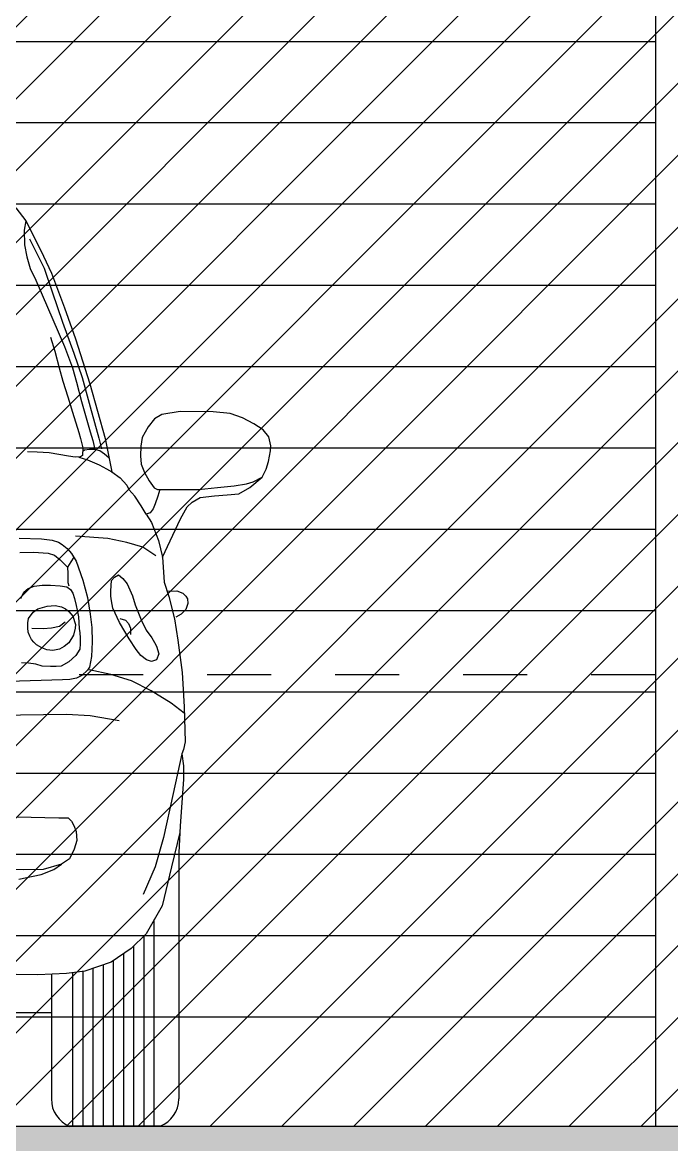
# Model space of a CAD drawing. Header units: metres. Extents: x -442 to 316, y -503 to 125.
# Drawn here: x 94.671 to 95.686, y -298.825 to -297.073 of the extents above; entities that cross this region are included whole.
import ezdxf

# ---------------------------------------------------------------- set-up
doc = ezdxf.new("R2010")
doc.units = ezdxf.units.M
doc.linetypes.add('ČÁRKOVANÁ', pattern=[19.05, 12.7, -6.35])
for name, color, linetype in [('FIGURE_SAGOME', 252, 'Continuous'), ('SRAFA', 251, 'Continuous'), ('SRAFY', 3, 'Continuous'), ('ZDIVO', 1, 'Continuous')]:
    doc.layers.add(name, color=color, linetype=linetype)

msp = doc.modelspace()

# ---------------------------------------------------------------- hatches: boundary and pattern name
at = {"layer": 'SRAFA', "linetype": 'Continuous'}
h = msp.add_hatch(dxfattribs=at)
h.set_pattern_fill('LINE,_O', color=256, scale=0.04)
h.set_pattern_definition([(0, (238.49442, -77.26518), (0, 0.127), [])])
h.paths.add_polyline_path([(90.060766, -296.296843), (90.060766, -298.691328), (95.660766, -298.691328), (95.660766, -296.296843)])
msp.add_hatch(color=256, dxfattribs=at).paths.add_polyline_path([(108.638606, -298.296843), (100.070766, -298.296843), (100.070766, -298.796843), (89.620766, -298.796843), (89.620766, -298.296843), (87.115319, -298.296843), (87.115319, -299.296898), (108.638606, -299.296898)])
at = {"layer": 'ZDIVO', "linetype": 'Continuous', "lineweight": 0}
h = msp.add_hatch(dxfattribs=at)
h.set_pattern_fill('ANSI31', color=256, scale=0.025, style=0)
h.set_pattern_definition([(45, (208.50877, -77.26518), (-0.0561266, 0.0561266), [])])
h.paths.add_polyline_path([(95.860766, -296.246843), (90.010766, -296.246843), (90.010766, -298.796843), (95.860766, -298.796843)])

# ---------------------------------------------------------------- linework, layer by layer
at = {"layer": 'FIGURE_SAGOME', "linetype": 'Continuous'}
for p, q in [((94.660919, -297.362215), (94.676791, -297.382516)), ((94.676791, -297.382516), (94.674203, -297.397003)), ((94.674203, -297.397003), (94.674475, -297.420083)), ((94.676791, -297.382516), (94.700369, -297.428704)), ((94.68264, -297.410754), (94.705439, -297.456368)), ((94.674475, -297.420083), (94.678275, -297.438548)), ((94.700369, -297.428704), (94.716845, -297.464431)), ((94.678275, -297.438548), (94.683433, -297.457012)), ((94.683433, -297.457012), (94.692391, -297.474935)), ((94.705439, -297.456368), (94.718135, -297.493336)), ((94.716845, -297.464431), (94.73736, -297.518521)), ((94.692391, -297.474935), (94.736961, -297.578791)), ((94.718135, -297.493336), (94.734146, -297.540967)), ((94.73736, -297.518521), (94.754237, -297.567036)), ((94.734146, -297.540967), (94.75163, -297.588982)), ((94.715246, -297.564184), (94.721899, -297.585964)), ((94.754237, -297.567036), (94.776567, -297.636995)), ((94.721899, -297.585964), (94.728929, -297.612011)), ((94.736961, -297.578791), (94.749646, -297.61198)), ((94.75163, -297.588982), (94.76473, -297.627461)), ((94.728929, -297.612011), (94.7346, -297.632852)), ((94.749646, -297.61198), (94.755902, -297.634713)), ((94.76473, -297.627461), (94.777206, -297.673011)), ((94.7346, -297.632852), (94.742392, -297.657525)), ((94.755902, -297.634713), (94.763796, -297.66469)), ((94.776567, -297.636995), (94.800711, -297.722278)), ((94.742392, -297.657525), (94.749856, -297.681354)), ((94.763796, -297.66469), (94.777258, -297.711973)), ((94.777206, -297.673011), (94.790693, -297.722253)), ((94.917694, -297.680134), (94.88949, -297.684951)), ((94.969379, -297.680687), (94.917694, -297.680134)), ((94.749856, -297.681354), (94.759399, -297.713016)), ((94.877724, -297.691702), (94.868097, -297.704397)), ((94.88949, -297.684951), (94.877724, -297.691702)), ((94.995922, -297.683622), (94.969379, -297.680687)), ((95.015489, -297.690042), (94.995922, -297.683622)), ((95.033064, -297.699387), (95.015489, -297.690042)), ((94.759399, -297.713016), (94.76212, -297.722393)), ((94.777258, -297.711973), (94.781589, -297.725451)), ((94.868097, -297.704397), (94.858737, -297.720875)), ((95.047534, -297.709028), (95.033064, -297.699387)), ((95.056626, -297.719836), (95.047534, -297.709028)), ((94.76212, -297.722393), (94.765749, -297.736913)), ((94.781589, -297.725451), (94.784717, -297.739892)), ((94.790693, -297.722253), (94.794913, -297.738892)), ((94.800711, -297.722278), (94.811026, -297.774687)), ((94.858737, -297.720875), (94.85633, -297.734382)), ((95.059481, -297.734074), (95.056626, -297.719836)), ((94.694651, -297.743641), (94.679372, -297.74337)), ((94.713146, -297.744717), (94.694651, -297.743641)), ((94.7435, -297.750017), (94.713146, -297.744717)), ((94.753973, -297.7518), (94.7435, -297.750017)), ((94.765447, -297.749013), (94.762142, -297.751382)), ((94.765749, -297.736913), (94.765447, -297.749013)), ((94.768499, -297.740938), (94.765598, -297.742963)), ((94.776087, -297.739504), (94.768499, -297.740938)), ((94.784717, -297.739892), (94.776087, -297.739504)), ((94.792493, -297.741969), (94.784717, -297.739892)), ((94.799773, -297.746893), (94.792493, -297.741969)), ((94.806697, -297.75269), (94.799773, -297.746893)), ((94.85633, -297.734382), (94.855795, -297.749781)), ((94.855795, -297.749781), (94.857132, -297.762478)), ((95.056091, -297.758688), (95.059269, -297.741994)), ((95.059269, -297.741994), (95.059481, -297.734074)), ((94.762142, -297.751382), (94.753973, -297.7518)), ((94.759443, -297.75152), (94.772947, -297.755735)), ((94.772947, -297.755735), (94.791583, -297.763895)), ((94.791583, -297.763895), (94.802584, -297.770111)), ((94.857132, -297.762478), (94.861946, -297.775447)), ((95.052066, -297.770673), (95.056091, -297.758688)), ((94.802584, -297.770111), (94.811026, -297.774687)), ((94.811026, -297.774687), (94.824395, -297.783735)), ((94.824395, -297.783735), (94.834373, -297.795452)), ((94.861946, -297.775447), (94.869701, -297.788686)), ((95.026763, -297.799253), (95.045921, -297.782872)), ((95.032126, -297.790062), (95.045921, -297.782872)), ((95.045921, -297.782872), (95.052066, -297.770673)), ((94.834373, -297.795452), (94.837879, -297.801991)), ((94.847023, -297.812437), (94.837879, -297.801991)), ((94.869701, -297.788686), (94.877198, -297.799705)), ((94.877198, -297.799705), (94.882456, -297.802362)), ((94.882456, -297.802362), (94.946681, -297.802186)), ((94.886034, -297.802352), (94.882957, -297.812461)), ((94.946681, -297.802186), (94.976164, -297.799157)), ((94.976164, -297.799157), (95.002079, -297.796316)), ((95.002079, -297.796316), (95.021797, -297.793475)), ((95.009457, -297.809149), (95.026763, -297.799253)), ((95.021797, -297.793475), (95.032126, -297.790062)), ((94.857041, -297.827776), (94.847023, -297.812437)), ((94.882957, -297.812461), (94.878629, -297.824399)), ((94.936854, -297.821788), (94.948922, -297.814781)), ((94.948922, -297.814781), (94.97155, -297.812042)), ((94.97155, -297.812042), (94.991463, -297.810522)), ((94.991463, -297.810522), (95.009457, -297.809149)), ((94.864648, -297.840707), (94.857041, -297.827776)), ((94.8758, -297.83247), (94.870973, -297.838522)), ((94.878629, -297.824399), (94.8758, -297.83247)), ((94.91845, -297.847997), (94.92901, -297.829407)), ((94.92901, -297.829407), (94.936854, -297.821788)), ((94.870973, -297.838522), (94.864648, -297.840707)), ((94.864648, -297.840707), (94.873157, -297.853789)), ((94.873157, -297.853789), (94.884229, -297.881708)), ((94.890214, -297.908024), (94.91845, -297.847997)), ((94.666243, -297.878446), (94.70146, -297.879263)), ((94.70146, -297.879263), (94.718075, -297.881441)), ((94.718075, -297.881441), (94.727547, -297.884549)), ((94.727547, -297.884549), (94.733603, -297.887968)), ((94.733603, -297.887968), (94.741211, -297.894493)), ((94.804866, -297.878653), (94.754198, -297.875206)), ((94.83435, -297.884958), (94.804866, -297.878653)), ((94.859827, -297.892408), (94.83435, -297.884958)), ((94.884229, -297.881708), (94.890214, -297.908024)), ((94.667417, -297.900361), (94.688581, -297.900109)), ((94.688581, -297.900109), (94.71141, -297.901419)), ((94.71141, -297.901419), (94.721628, -297.9049)), ((94.721628, -297.9049), (94.730325, -297.912296)), ((94.741211, -297.894493), (94.748044, -297.902104)), ((94.751693, -297.908007), (94.747065, -297.915086)), ((94.748044, -297.902104), (94.755342, -297.91391)), ((94.879865, -297.905869), (94.859827, -297.892408)), ((94.890214, -297.908024), (94.892669, -297.946745)), ((94.730325, -297.912296), (94.741848, -297.923389)), ((94.747065, -297.915086), (94.741848, -297.923389)), ((94.741848, -297.923389), (94.742179, -297.933563)), ((94.755342, -297.91391), (94.765877, -297.94407)), ((94.742179, -297.933563), (94.742637, -297.94746)), ((94.810782, -297.94441), (94.815109, -297.939294)), ((94.815109, -297.939294), (94.821796, -297.935752)), ((94.821796, -297.935752), (94.82809, -297.941259)), ((94.82809, -297.941259), (94.83517, -297.94952)), ((94.673411, -297.962432), (94.680156, -297.957036)), ((94.680156, -297.957036), (94.689791, -297.953183)), ((94.689791, -297.953183), (94.702124, -297.951643)), ((94.702124, -297.951643), (94.715228, -297.951646)), ((94.715228, -297.951646), (94.73026, -297.952613)), ((94.73026, -297.952613), (94.741051, -297.95435)), ((94.741051, -297.95435), (94.74664, -297.958399)), ((94.742637, -297.94746), (94.743859, -297.9525)), ((94.74664, -297.958399), (94.750108, -297.96399)), ((94.765877, -297.94407), (94.773364, -297.971161)), ((94.809602, -297.960542), (94.810782, -297.94441)), ((94.809602, -297.968804), (94.809602, -297.960542)), ((94.83517, -297.94952), (94.843431, -297.968404)), ((94.892669, -297.946745), (94.900063, -297.96953)), ((94.897321, -297.961082), (94.912953, -297.960395)), ((94.912953, -297.960395), (94.922236, -297.964004)), ((94.669119, -297.972242), (94.673411, -297.962432)), ((94.750108, -297.96399), (94.752806, -297.972664)), ((94.752806, -297.972664), (94.755312, -297.983459)), ((94.773364, -297.971161), (94.777107, -297.99715)), ((94.810592, -297.975966), (94.809602, -297.968804)), ((94.812749, -297.987689), (94.810592, -297.975966)), ((94.843431, -297.968404), (94.847758, -297.982174)), ((94.900063, -297.96953), (94.909306, -298.004267)), ((94.922236, -297.964004), (94.926698, -297.968874)), ((94.926698, -297.968874), (94.929197, -297.972842)), ((94.929197, -297.972842), (94.929911, -297.980236)), ((94.681135, -298.003766), (94.687973, -297.993797)), ((94.687973, -297.993797), (94.695281, -297.98879)), ((94.695281, -297.98879), (94.709896, -297.984326)), ((94.709896, -297.984326), (94.722346, -297.983246)), ((94.722346, -297.983246), (94.732631, -297.985279)), ((94.732631, -297.985279), (94.738586, -297.988529)), ((94.738586, -297.988529), (94.744134, -297.992861)), ((94.744134, -297.992861), (94.750088, -298.000172)), ((94.755312, -297.983459), (94.757046, -297.990783)), ((94.757046, -297.990783), (94.759166, -298.001192)), ((94.82337, -298.010114), (94.812749, -297.987689)), ((94.847758, -297.982174), (94.856805, -298.005779)), ((94.926877, -297.989432), (94.919558, -297.997005)), ((94.929911, -297.980236), (94.926877, -297.989432)), ((94.680124, -298.01058), (94.681135, -298.003766)), ((94.680124, -298.018431), (94.680124, -298.01058)), ((94.729248, -298.015598), (94.738044, -298.008832)), ((94.750088, -298.000172), (94.754148, -298.013032)), ((94.754148, -298.013032), (94.753607, -298.018716)), ((94.759166, -298.001192), (94.760338, -298.019395)), ((94.777107, -297.99715), (94.780047, -298.017559)), ((94.838317, -298.035292), (94.82337, -298.010114)), ((94.823613, -298.003876), (94.832725, -298.00611)), ((94.832725, -298.00611), (94.837196, -298.011268)), ((94.837196, -298.011268), (94.840291, -298.019006)), ((94.856805, -298.005779), (94.864673, -298.021909)), ((94.909306, -298.004267), (94.914482, -298.037509)), ((94.919558, -297.997005), (94.910989, -298.001872)), ((94.680666, -298.025199), (94.680124, -298.018431)), ((94.682966, -298.031155), (94.680666, -298.025199)), ((94.685943, -298.018838), (94.703942, -298.019383)), ((94.703942, -298.019383), (94.717069, -298.018303)), ((94.717069, -298.018303), (94.729248, -298.015598)), ((94.751036, -298.02968), (94.743728, -298.041725)), ((94.753607, -298.018716), (94.751036, -298.02968)), ((94.760338, -298.019395), (94.761301, -298.026334)), ((94.761301, -298.026334), (94.761687, -298.033852)), ((94.780047, -298.017559), (94.78041, -298.040318)), ((94.840291, -298.019006), (94.840291, -298.028637)), ((94.864673, -298.021909), (94.87372, -298.034104)), ((94.685808, -298.036434), (94.682966, -298.031155)), ((94.689056, -298.040902), (94.685808, -298.036434)), ((94.693251, -298.044963), (94.689056, -298.040902)), ((94.701777, -298.049297), (94.693251, -298.044963)), ((94.736826, -298.04768), (94.729519, -298.051739)), ((94.743728, -298.041725), (94.736826, -298.04768)), ((94.761687, -298.043297), (94.761301, -298.051778)), ((94.761687, -298.033852), (94.761687, -298.043297)), ((94.78041, -298.040318), (94.779309, -298.063223)), ((94.849332, -298.052208), (94.838317, -298.035292)), ((94.87372, -298.034104), (94.878047, -298.041185)), ((94.878047, -298.041185), (94.880801, -298.047087)), ((94.880801, -298.047087), (94.884734, -298.058889)), ((94.914482, -298.037509), (94.921174, -298.088029)), ((94.70949, -298.052411), (94.701777, -298.049297)), ((94.718693, -298.053902), (94.70949, -298.052411)), ((94.729519, -298.051739), (94.718693, -298.053902)), ((94.755135, -298.061414), (94.743958, -298.071628)), ((94.761301, -298.051778), (94.755135, -298.061414)), ((94.779309, -298.063223), (94.776309, -298.079583)), ((94.856412, -298.061649), (94.849332, -298.052208)), ((94.865066, -298.068336), (94.856412, -298.061649)), ((94.884734, -298.058889), (94.881194, -298.068333)), ((94.680916, -298.073431), (94.670207, -298.073071)), ((94.692505, -298.074894), (94.680916, -298.073431)), ((94.702526, -298.07798), (94.692505, -298.074894)), ((94.715244, -298.078946), (94.702526, -298.07798)), ((94.724109, -298.078948), (94.715244, -298.078946)), ((94.731817, -298.077986), (94.724109, -298.078948)), ((94.743958, -298.071628), (94.731817, -298.077986)), ((94.776309, -298.079583), (94.77316, -298.084579)), ((94.872933, -298.071089), (94.865066, -298.068336)), ((94.881194, -298.068333), (94.872933, -298.071089)), ((94.73428, -298.099733), (94.649983, -298.10207)), ((94.745682, -298.099084), (94.73428, -298.099733)), ((94.75578, -298.097022), (94.745682, -298.099084)), ((94.764358, -298.093006), (94.75578, -298.097022)), ((94.77316, -298.084579), (94.764358, -298.093006)), ((94.809773, -298.091043), (94.775938, -298.083762)), ((94.841711, -298.100855), (94.809773, -298.091043)), ((94.872699, -298.116676), (94.841711, -298.100855)), ((94.921174, -298.088029), (94.92403, -298.141535)), ((94.904005, -298.135976), (94.872699, -298.116676)), ((94.924316, -298.151448), (94.904005, -298.135976)), ((94.92403, -298.141535), (94.925608, -298.196255)), ((94.740096, -298.153732), (94.56643, -298.155968)), ((94.7774, -298.155979), (94.740096, -298.153732)), ((94.822798, -298.163632), (94.7774, -298.155979)), ((94.925608, -298.196255), (94.923272, -298.208582)), ((94.920416, -298.215138), (94.906947, -298.276914)), ((94.923272, -298.208582), (94.920416, -298.215138)), ((94.920416, -298.215138), (94.923272, -298.234023)), ((94.923272, -298.234023), (94.923272, -298.254482)), ((94.923272, -298.254482), (94.918073, -298.328324)), ((94.906947, -298.276914), (94.89209, -298.345863)), ((94.663316, -298.313631), (94.728392, -298.314872)), ((94.728392, -298.314872), (94.742779, -298.315146)), ((94.742779, -298.315146), (94.747918, -298.320196)), ((94.747918, -298.320196), (94.751621, -298.32696)), ((94.751621, -298.32696), (94.755646, -298.336462)), ((94.918073, -298.328324), (94.915736, -298.369502)), ((94.755646, -298.336462), (94.756612, -298.350311)), ((94.89209, -298.345863), (94.879016, -298.39163)), ((94.917524, -298.338007), (94.904524, -298.391898)), ((94.756612, -298.350311), (94.752426, -298.363999)), ((94.74502, -298.379134), (94.732462, -298.387667)), ((94.752426, -298.363999), (94.74502, -298.379134)), ((94.915736, -298.369502), (94.915736, -298.754309)), ((94.672696, -298.396423), (94.479274, -298.394515)), ((94.703768, -298.395946), (94.672696, -298.396423)), ((94.700557, -298.403878), (94.720269, -298.395955)), ((94.732462, -298.387667), (94.703768, -298.395946)), ((94.720269, -298.395955), (94.732462, -298.387667)), ((94.879016, -298.39163), (94.859999, -298.435019)), ((94.904524, -298.391898), (94.889668, -298.452525)), ((94.665958, -298.410796), (94.700557, -298.403878)), ((94.889668, -298.452525), (94.864708, -298.496507)), ((94.877411, -298.796843), (94.877411, -298.474122)), ((94.864708, -298.496507), (94.841149, -298.519372)), ((94.861536, -298.796843), (94.861536, -298.499585)), ((94.841149, -298.519372), (94.809849, -298.540654)), ((94.845661, -298.796843), (94.845661, -298.514992)), ((94.813911, -298.796843), (94.813911, -298.537892)), ((94.829786, -298.796843), (94.829786, -298.527098)), ((94.768951, -298.554838), (94.740156, -298.558171)), ((94.766286, -298.796843), (94.766286, -298.555146)), ((94.809849, -298.540654), (94.768951, -298.554838)), ((94.782161, -298.796843), (94.782161, -298.550256)), ((94.798036, -298.796843), (94.798036, -298.544751)), ((94.695716, -298.56015), (94.661427, -298.55985)), ((94.740156, -298.558171), (94.695716, -298.56015)), ((94.716631, -298.559219), (94.716631, -298.754309)), ((94.750411, -298.796843), (94.750411, -298.556984)), ((94.118223, -298.620973), (94.707674, -298.619156)), ((94.707674, -298.619156), (94.716631, -298.619007)), ((94.886593, -298.796843), (94.744622, -298.796843))]:
    msp.add_line(p, q, dxfattribs=at)
for centre, start, end in [((94.762834, -298.754381), 179.910271, 247.74291), ((94.869535, -298.753904), 291.665901, 359.49854)]:
    msp.add_arc(centre, 0.046203, start, end, dxfattribs=at)
at = {"layer": 'SRAFA', "color": 1, "linetype": 'ČÁRKOVANÁ', "ltscale": 0.0075}
msp.add_line((72.360118, -298.091328), (129.166848, -298.091328), dxfattribs=at)
at = {"layer": 'SRAFY', "linetype": 'Continuous'}
msp.add_line((95.660766, -296.296843), (95.660766, -298.796843), dxfattribs=at)
at = {"layer": 'ZDIVO', "linetype": 'Continuous'}
msp.add_line((89.620766, -298.796843), (100.070766, -298.796843), dxfattribs=at)

doc.saveas('drawing.dxf')
